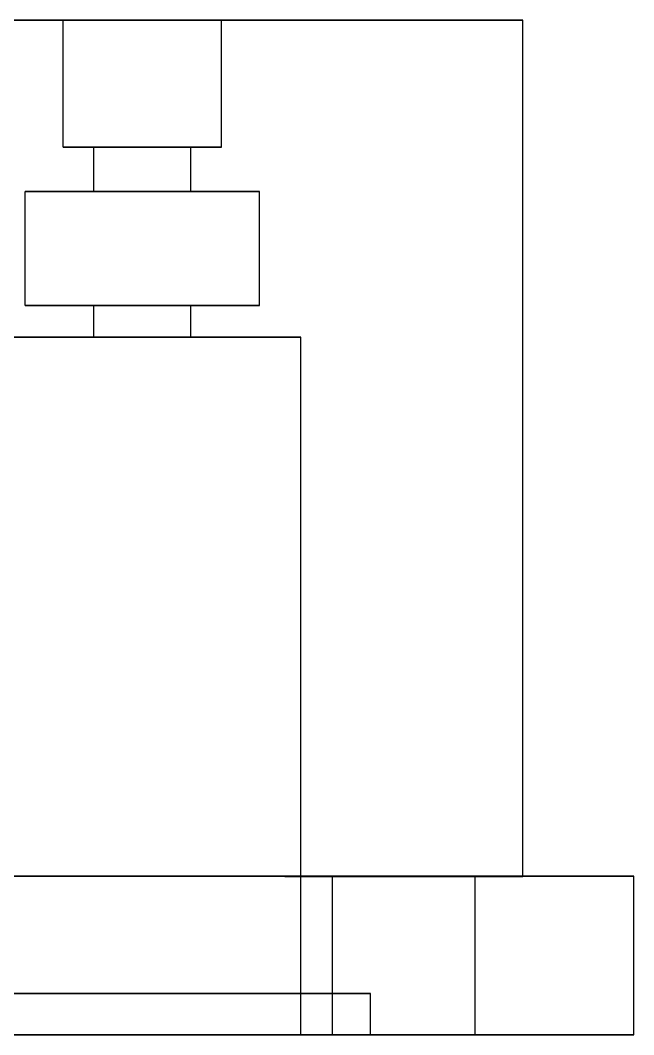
# Model space of a CAD drawing. Header units: millimetres. Extents: x 0 to 266, y -49 to 99.
# Drawn here: x 24.15 to 43.5, y 0 to 32 of the extents above; entities that cross this region are included whole.
import ezdxf

# ---------------------------------------------------------------- set-up
doc = ezdxf.new("R2010")
doc.units = ezdxf.units.MM
doc.layers.add('FRONT_HIDDEN', color=8, linetype='CONTINUOUS')
doc.layers.add('FRONT_VISIBLE', color=7, linetype='Continuous')

msp = doc.modelspace()

# ---------------------------------------------------------------- linework, layer by layer
at = {"layer": 'FRONT_HIDDEN'}
for points in [[(40, 32), (38.957, 32), (37.913, 32), (36.87, 32), (35.826, 32), (34.783, 32), (33.739, 32), (32.696, 32), (31.652, 32), (30.609, 32), (29.565, 32), (28.522, 32), (27.478, 32), (26.435, 32), (25.391, 32), (24.348, 32), (23.304, 32), (22.261, 32), (21.217, 32), (20.174, 32), (19.13, 32), (18.087, 32), (17.043, 32), (16, 32)], [(30.5, 32), (30.283, 32), (30.065, 32), (29.848, 32), (29.63, 32), (29.413, 32), (29.196, 32), (28.978, 32), (28.761, 32), (28.543, 32), (28.326, 32), (28.109, 32), (27.891, 32), (27.674, 32), (27.457, 32), (27.239, 32), (27.022, 32), (26.804, 32), (26.587, 32), (26.37, 32), (26.152, 32), (25.935, 32), (25.717, 32), (25.5, 32)], [(25.5, 32), (25.717, 32), (25.935, 32), (26.152, 32), (26.37, 32), (26.587, 32), (26.804, 32), (27.022, 32), (27.239, 32), (27.457, 32), (27.674, 32), (27.891, 32), (28.109, 32), (28.326, 32), (28.543, 32), (28.761, 32), (28.978, 32), (29.196, 32), (29.413, 32), (29.63, 32), (29.848, 32), (30.065, 32), (30.283, 32), (30.5, 32)], [(25.5, 28), (25.5, 32)], [(30.5, 28), (30.5, 32)], [(30.5, 28), (30.283, 28), (30.065, 28), (29.848, 28), (29.63, 28), (29.413, 28), (29.196, 28), (28.978, 28), (28.761, 28), (28.543, 28), (28.326, 28), (28.109, 28), (27.891, 28), (27.674, 28), (27.457, 28), (27.239, 28), (27.022, 28), (26.804, 28), (26.587, 28), (26.37, 28), (26.152, 28), (25.935, 28), (25.717, 28), (25.5, 28)], [(25.5, 28), (25.717, 28), (25.935, 28), (26.152, 28), (26.37, 28), (26.587, 28), (26.804, 28), (27.022, 28), (27.239, 28), (27.457, 28), (27.674, 28), (27.891, 28), (28.109, 28), (28.326, 28), (28.543, 28), (28.761, 28), (28.978, 28), (29.196, 28), (29.413, 28), (29.63, 28), (29.848, 28), (30.065, 28), (30.283, 28), (30.5, 28)], [(29.525, 28), (29.392, 28), (29.26, 28), (29.127, 28), (28.995, 28), (28.862, 28), (28.729, 28), (28.597, 28), (28.464, 28), (28.332, 28), (28.199, 28), (28.066, 28), (27.934, 28), (27.801, 28), (27.668, 28), (27.536, 28), (27.403, 28), (27.271, 28), (27.138, 28), (27.005, 28), (26.873, 28), (26.74, 28), (26.608, 28), (26.475, 28)], [(26.475, 28), (26.608, 28), (26.74, 28), (26.873, 28), (27.005, 28), (27.138, 28), (27.271, 28), (27.403, 28), (27.536, 28), (27.668, 28), (27.801, 28), (27.934, 28), (28.066, 28), (28.199, 28), (28.332, 28), (28.464, 28), (28.597, 28), (28.729, 28), (28.862, 28), (28.995, 28), (29.127, 28), (29.26, 28), (29.392, 28), (29.525, 28)], [(26.475, 26.6), (26.475, 28)], [(29.525, 26.6), (29.525, 28)], [(31.7, 26.6), (31.378, 26.6), (31.057, 26.6), (30.735, 26.6), (30.413, 26.6), (30.091, 26.6), (29.77, 26.6), (29.448, 26.6), (29.126, 26.6), (28.804, 26.6), (28.483, 26.6), (28.161, 26.6), (27.839, 26.6), (27.517, 26.6), (27.196, 26.6), (26.874, 26.6), (26.552, 26.6), (26.23, 26.6), (25.909, 26.6), (25.587, 26.6), (25.265, 26.6), (24.943, 26.6), (24.622, 26.6), (24.3, 26.6)], [(24.3, 26.6), (24.622, 26.6), (24.943, 26.6), (25.265, 26.6), (25.587, 26.6), (25.909, 26.6), (26.23, 26.6), (26.552, 26.6), (26.874, 26.6), (27.196, 26.6), (27.517, 26.6), (27.839, 26.6), (28.161, 26.6), (28.483, 26.6), (28.804, 26.6), (29.126, 26.6), (29.448, 26.6), (29.77, 26.6), (30.091, 26.6), (30.413, 26.6), (30.735, 26.6), (31.057, 26.6), (31.378, 26.6), (31.7, 26.6)], [(24.3, 23), (24.3, 26.6)], [(29.525, 26.6), (29.392, 26.6), (29.26, 26.6), (29.127, 26.6), (28.995, 26.6), (28.862, 26.6), (28.729, 26.6), (28.597, 26.6), (28.464, 26.6), (28.332, 26.6), (28.199, 26.6), (28.066, 26.6), (27.934, 26.6), (27.801, 26.6), (27.668, 26.6), (27.536, 26.6), (27.403, 26.6), (27.271, 26.6), (27.138, 26.6), (27.005, 26.6), (26.873, 26.6), (26.74, 26.6), (26.608, 26.6), (26.475, 26.6)], [(26.475, 26.6), (26.608, 26.6), (26.74, 26.6), (26.873, 26.6), (27.005, 26.6), (27.138, 26.6), (27.271, 26.6), (27.403, 26.6), (27.536, 26.6), (27.668, 26.6), (27.801, 26.6), (27.934, 26.6), (28.066, 26.6), (28.199, 26.6), (28.332, 26.6), (28.464, 26.6), (28.597, 26.6), (28.729, 26.6), (28.862, 26.6), (28.995, 26.6), (29.127, 26.6), (29.26, 26.6), (29.392, 26.6), (29.525, 26.6)], [(31.7, 23), (31.7, 26.6)], [(31.7, 23), (31.378, 23), (31.057, 23), (30.735, 23), (30.413, 23), (30.091, 23), (29.77, 23), (29.448, 23), (29.126, 23), (28.804, 23), (28.483, 23), (28.161, 23), (27.839, 23), (27.517, 23), (27.196, 23), (26.874, 23), (26.552, 23), (26.23, 23), (25.909, 23), (25.587, 23), (25.265, 23), (24.943, 23), (24.622, 23), (24.3, 23)], [(24.3, 23), (24.622, 23), (24.943, 23), (25.265, 23), (25.587, 23), (25.909, 23), (26.23, 23), (26.552, 23), (26.874, 23), (27.196, 23), (27.517, 23), (27.839, 23), (28.161, 23), (28.483, 23), (28.804, 23), (29.126, 23), (29.448, 23), (29.77, 23), (30.091, 23), (30.413, 23), (30.735, 23), (31.057, 23), (31.378, 23), (31.7, 23)], [(29.525, 23), (29.392, 23), (29.26, 23), (29.127, 23), (28.995, 23), (28.862, 23), (28.729, 23), (28.597, 23), (28.464, 23), (28.332, 23), (28.199, 23), (28.066, 23), (27.934, 23), (27.801, 23), (27.668, 23), (27.536, 23), (27.403, 23), (27.271, 23), (27.138, 23), (27.005, 23), (26.873, 23), (26.74, 23), (26.608, 23), (26.475, 23)], [(26.475, 23), (26.608, 23), (26.74, 23), (26.873, 23), (27.005, 23), (27.138, 23), (27.271, 23), (27.403, 23), (27.536, 23), (27.668, 23), (27.801, 23), (27.934, 23), (28.066, 23), (28.199, 23), (28.332, 23), (28.464, 23), (28.597, 23), (28.729, 23), (28.862, 23), (28.995, 23), (29.127, 23), (29.26, 23), (29.392, 23), (29.525, 23)], [(26.475, 22), (26.475, 23)], [(29.525, 22), (29.525, 23)], [(33, 22), (32.565, 22), (32.13, 22), (31.696, 22), (31.261, 22), (30.826, 22), (30.391, 22), (29.957, 22), (29.522, 22), (29.087, 22), (28.652, 22), (28.217, 22), (27.783, 22), (27.348, 22), (26.913, 22), (26.478, 22), (26.043, 22), (25.609, 22), (25.174, 22), (24.739, 22), (24.304, 22), (23.87, 22), (23.435, 22), (23, 22)], [(23, 22), (23.435, 22), (23.87, 22), (24.304, 22), (24.739, 22), (25.174, 22), (25.609, 22), (26.043, 22), (26.478, 22), (26.913, 22), (27.348, 22), (27.783, 22), (28.217, 22), (28.652, 22), (29.087, 22), (29.522, 22), (29.957, 22), (30.391, 22), (30.826, 22), (31.261, 22), (31.696, 22), (32.13, 22), (32.565, 22), (33, 22)], [(29.525, 22), (29.392, 22), (29.26, 22), (29.127, 22), (28.995, 22), (28.862, 22), (28.729, 22), (28.597, 22), (28.464, 22), (28.332, 22), (28.199, 22), (28.066, 22), (27.934, 22), (27.801, 22), (27.668, 22), (27.536, 22), (27.403, 22), (27.271, 22), (27.138, 22), (27.005, 22), (26.873, 22), (26.74, 22), (26.608, 22), (26.475, 22)], [(26.475, 22), (26.608, 22), (26.74, 22), (26.873, 22), (27.005, 22), (27.138, 22), (27.271, 22), (27.403, 22), (27.536, 22), (27.668, 22), (27.801, 22), (27.934, 22), (28.066, 22), (28.199, 22), (28.332, 22), (28.464, 22), (28.597, 22), (28.729, 22), (28.862, 22), (28.995, 22), (29.127, 22), (29.26, 22), (29.392, 22), (29.525, 22)], [(33, 0), (33, 22)], [(19.056, 5), (19.966, 5), (20.877, 5), (21.788, 5), (22.698, 5), (23.609, 5), (24.519, 5), (25.43, 5), (26.341, 5), (27.251, 5), (28.162, 5), (29.073, 5), (29.983, 5), (30.894, 5), (31.804, 5), (32.715, 5), (33.626, 5), (34.536, 5), (35.447, 5), (36.358, 5), (37.268, 5), (38.179, 5), (39.089, 5), (40, 5)], [(40, 5), (39.089, 5), (38.179, 5), (37.268, 5), (36.358, 5), (35.447, 5), (34.536, 5), (33.626, 5), (32.715, 5), (31.804, 5), (30.894, 5), (29.983, 5), (29.073, 5), (28.162, 5), (27.251, 5), (26.341, 5), (25.43, 5), (24.519, 5), (23.609, 5), (22.698, 5), (21.788, 5), (20.877, 5), (19.966, 5), (19.056, 5)], [(19.31, 5), (20.066, 5), (20.821, 5), (21.577, 5), (22.333, 5), (23.088, 5), (23.844, 5), (24.6, 5), (25.355, 5), (26.111, 5), (26.867, 5), (27.622, 5), (28.378, 5), (29.133, 5), (29.889, 5), (30.645, 5), (31.4, 5), (32.156, 5), (32.912, 5), (33.667, 5), (34.423, 5), (35.179, 5), (35.934, 5), (36.69, 5)], [(40, 5), (39.674, 5), (39.348, 5), (39.022, 5), (38.696, 5), (38.37, 5), (38.043, 5), (37.717, 5), (37.391, 5), (37.065, 5), (36.739, 5), (36.413, 5), (36.087, 5), (35.761, 5), (35.435, 5), (35.109, 5), (34.783, 5), (34.457, 5), (34.13, 5), (33.804, 5), (33.478, 5), (33.152, 5), (32.826, 5), (32.5, 5)], [(32.5, 5), (32.682, 5), (32.864, 5), (33.046, 5), (33.229, 5), (33.411, 5), (33.593, 5), (33.775, 5), (33.957, 5), (34.139, 5), (34.322, 5), (34.504, 5), (34.686, 5), (34.868, 5), (35.05, 5), (35.232, 5), (35.415, 5), (35.597, 5), (35.779, 5), (35.961, 5), (36.143, 5), (36.325, 5), (36.508, 5), (36.69, 5)], [(36.69, 5), (36.508, 5), (36.325, 5), (36.143, 5), (35.961, 5), (35.779, 5), (35.597, 5), (35.415, 5), (35.232, 5), (35.05, 5), (34.868, 5), (34.686, 5), (34.504, 5), (34.322, 5), (34.139, 5), (33.957, 5), (33.775, 5), (33.593, 5), (33.411, 5), (33.229, 5), (33.046, 5), (32.864, 5), (32.682, 5), (32.5, 5)], [(32.5, 5), (32.682, 5), (32.864, 5), (33.046, 5), (33.229, 5), (33.411, 5), (33.593, 5), (33.775, 5), (33.957, 5), (34.139, 5), (34.322, 5), (34.504, 5), (34.686, 5), (34.868, 5), (35.05, 5), (35.232, 5), (35.415, 5), (35.597, 5), (35.779, 5), (35.961, 5), (36.143, 5), (36.325, 5), (36.508, 5), (36.69, 5)], [(32.5, 4.99), (32.5, 5)], [(32.5, 4.99), (32.5, 5)], [(40, 4.99), (39.674, 4.99), (39.348, 4.99), (39.022, 4.99), (38.696, 4.99), (38.37, 4.99), (38.043, 4.99), (37.717, 4.99), (37.391, 4.99), (37.065, 4.99), (36.739, 4.99), (36.413, 4.99), (36.087, 4.99), (35.761, 4.99), (35.435, 4.99), (35.109, 4.99), (34.783, 4.99), (34.457, 4.99), (34.13, 4.99), (33.804, 4.99), (33.478, 4.99), (33.152, 4.99), (32.826, 4.99), (32.5, 4.99)], [(32.5, 4.99), (32.682, 4.99), (32.864, 4.99), (33.046, 4.99), (33.229, 4.99), (33.411, 4.99), (33.593, 4.99), (33.775, 4.99), (33.957, 4.99), (34.139, 4.99), (34.322, 4.99), (34.504, 4.99), (34.686, 4.99), (34.868, 4.99), (35.05, 4.99), (35.232, 4.99), (35.415, 4.99), (35.597, 4.99), (35.779, 4.99), (35.961, 4.99), (36.143, 4.99), (36.325, 4.99), (36.508, 4.99), (36.69, 4.99)], [(36.69, 4.99), (36.508, 4.99), (36.325, 4.99), (36.143, 4.99), (35.961, 4.99), (35.779, 4.99), (35.597, 4.99), (35.415, 4.99), (35.232, 4.99), (35.05, 4.99), (34.868, 4.99), (34.686, 4.99), (34.504, 4.99), (34.322, 4.99), (34.139, 4.99), (33.957, 4.99), (33.775, 4.99), (33.593, 4.99), (33.411, 4.99), (33.229, 4.99), (33.046, 4.99), (32.864, 4.99), (32.682, 4.99), (32.5, 4.99)], [(32.5, 4.99), (32.826, 4.99), (33.152, 4.99), (33.478, 4.99), (33.804, 4.99), (34.13, 4.99), (34.457, 4.99), (34.783, 4.99), (35.109, 4.99), (35.435, 4.99), (35.761, 4.99), (36.087, 4.99), (36.413, 4.99), (36.739, 4.99), (37.065, 4.99), (37.391, 4.99), (37.717, 4.99), (38.043, 4.99), (38.37, 4.99), (38.696, 4.99), (39.022, 4.99), (39.348, 4.99), (39.674, 4.99), (40, 4.99)], [(38.5, 4.99), (38.304, 4.99), (38.109, 4.99), (37.913, 4.99), (37.717, 4.99), (37.522, 4.99), (37.326, 4.99), (37.13, 4.99), (36.935, 4.99), (36.739, 4.99), (36.543, 4.99), (36.348, 4.99), (36.152, 4.99), (35.957, 4.99), (35.761, 4.99), (35.565, 4.99), (35.37, 4.99), (35.174, 4.99), (34.978, 4.99), (34.783, 4.99), (34.587, 4.99), (34.391, 4.99), (34.196, 4.99), (34, 4.99)], [(34, 4.99), (34.196, 4.99), (34.391, 4.99), (34.587, 4.99), (34.783, 4.99), (34.978, 4.99), (35.174, 4.99), (35.37, 4.99), (35.565, 4.99), (35.761, 4.99), (35.957, 4.99), (36.152, 4.99), (36.348, 4.99), (36.543, 4.99), (36.739, 4.99), (36.935, 4.99), (37.13, 4.99), (37.326, 4.99), (37.522, 4.99), (37.717, 4.99), (37.913, 4.99), (38.109, 4.99), (38.304, 4.99), (38.5, 4.99)], [(38.5, 4.99), (38.304, 4.99), (38.109, 4.99), (37.913, 4.99), (37.717, 4.99), (37.522, 4.99), (37.326, 4.99), (37.13, 4.99), (36.935, 4.99), (36.739, 4.99), (36.543, 4.99), (36.348, 4.99), (36.152, 4.99), (35.957, 4.99), (35.761, 4.99), (35.565, 4.99), (35.37, 4.99), (35.174, 4.99), (34.978, 4.99), (34.783, 4.99), (34.587, 4.99), (34.391, 4.99), (34.196, 4.99), (34, 4.99)], [(34, 4.99), (34.117, 4.99), (34.234, 4.99), (34.351, 4.99), (34.468, 4.99), (34.585, 4.99), (34.702, 4.99), (34.819, 4.99), (34.936, 4.99), (35.053, 4.99), (35.169, 4.99), (35.286, 4.99), (35.403, 4.99), (35.52, 4.99), (35.637, 4.99), (35.754, 4.99), (35.871, 4.99), (35.988, 4.99), (36.105, 4.99), (36.222, 4.99), (36.339, 4.99), (36.456, 4.99), (36.573, 4.99), (36.69, 4.99)], [(34, 0), (34, 4.99)], [(34, 0), (34, 4.99)], [(36.69, 4.99), (36.69, 5)], [(39.255, 4.99), (39.144, 4.99), (39.032, 4.99), (38.921, 4.99), (38.809, 4.99), (38.698, 4.99), (38.586, 4.99), (38.474, 4.99), (38.363, 4.99), (38.251, 4.99), (38.14, 4.99), (38.028, 4.99), (37.917, 4.99), (37.805, 4.99), (37.694, 4.99), (37.582, 4.99), (37.471, 4.99), (37.359, 4.99), (37.248, 4.99), (37.136, 4.99), (37.024, 4.99), (36.913, 4.99), (36.801, 4.99), (36.69, 4.99)], [(38.5, 0), (38.5, 4.99)], [(38.5, 0), (38.5, 4.99)], [(39.255, 4.99), (39.255, 5)], [(39.255, 5), (39.288, 5), (39.32, 5), (39.352, 5), (39.385, 5), (39.417, 5), (39.45, 5), (39.482, 5), (39.514, 5), (39.547, 5), (39.579, 5), (39.611, 5), (39.644, 5), (39.676, 5), (39.709, 5), (39.741, 5), (39.773, 5), (39.806, 5), (39.838, 5), (39.87, 5), (39.903, 5), (39.935, 5), (39.968, 5), (40, 5)], [(39.255, 5), (39.44, 5), (39.624, 5), (39.809, 5), (39.994, 5), (40.178, 5), (40.363, 5), (40.547, 5), (40.732, 5), (40.916, 5), (41.101, 5), (41.285, 5), (41.47, 5), (41.654, 5), (41.839, 5), (42.024, 5), (42.208, 5), (42.393, 5), (42.577, 5), (42.762, 5), (42.946, 5), (43.131, 5), (43.315, 5), (43.5, 5)], [(39.255, 5), (39.288, 5), (39.32, 5), (39.352, 5), (39.385, 5), (39.417, 5), (39.45, 5), (39.482, 5), (39.514, 5), (39.547, 5), (39.579, 5), (39.611, 5), (39.644, 5), (39.676, 5), (39.709, 5), (39.741, 5), (39.773, 5), (39.806, 5), (39.838, 5), (39.87, 5), (39.903, 5), (39.935, 5), (39.968, 5), (40, 5)], [(40, 5), (39.968, 5), (39.935, 5), (39.903, 5), (39.87, 5), (39.838, 5), (39.806, 5), (39.773, 5), (39.741, 5), (39.709, 5), (39.676, 5), (39.644, 5), (39.611, 5), (39.579, 5), (39.547, 5), (39.514, 5), (39.482, 5), (39.45, 5), (39.417, 5), (39.385, 5), (39.352, 5), (39.32, 5), (39.288, 5), (39.255, 5)], [(39.255, 4.99), (39.288, 4.99), (39.32, 4.99), (39.352, 4.99), (39.385, 4.99), (39.417, 4.99), (39.45, 4.99), (39.482, 4.99), (39.514, 4.99), (39.547, 4.99), (39.579, 4.99), (39.611, 4.99), (39.644, 4.99), (39.676, 4.99), (39.709, 4.99), (39.741, 4.99), (39.773, 4.99), (39.806, 4.99), (39.838, 4.99), (39.87, 4.99), (39.903, 4.99), (39.935, 4.99), (39.968, 4.99), (40, 4.99)], [(40, 4.99), (39.968, 4.99), (39.935, 4.99), (39.903, 4.99), (39.87, 4.99), (39.838, 4.99), (39.806, 4.99), (39.773, 4.99), (39.741, 4.99), (39.709, 4.99), (39.676, 4.99), (39.644, 4.99), (39.611, 4.99), (39.579, 4.99), (39.547, 4.99), (39.514, 4.99), (39.482, 4.99), (39.45, 4.99), (39.417, 4.99), (39.385, 4.99), (39.352, 4.99), (39.32, 4.99), (39.288, 4.99), (39.255, 4.99)], [(40, 4.99), (40, 5)], [(40, 4.99), (40, 5)], [(43.5, 0), (43.5, 5)], [(35.2, 1.3), (34.574, 1.3), (33.948, 1.3), (33.322, 1.3), (32.696, 1.3), (32.07, 1.3), (31.443, 1.3), (30.817, 1.3), (30.191, 1.3), (29.565, 1.3), (28.939, 1.3), (28.313, 1.3), (27.687, 1.3), (27.061, 1.3), (26.435, 1.3), (25.809, 1.3), (25.183, 1.3), (24.557, 1.3), (23.93, 1.3), (23.304, 1.3), (22.678, 1.3), (22.052, 1.3), (21.426, 1.3), (20.8, 1.3)], [(20.8, 1.3), (21.426, 1.3), (22.052, 1.3), (22.678, 1.3), (23.304, 1.3), (23.93, 1.3), (24.557, 1.3), (25.183, 1.3), (25.809, 1.3), (26.435, 1.3), (27.061, 1.3), (27.687, 1.3), (28.313, 1.3), (28.939, 1.3), (29.565, 1.3), (30.191, 1.3), (30.817, 1.3), (31.443, 1.3), (32.07, 1.3), (32.696, 1.3), (33.322, 1.3), (33.948, 1.3), (34.574, 1.3), (35.2, 1.3)], [(34, 1.3), (33.478, 1.3), (32.957, 1.3), (32.435, 1.3), (31.913, 1.3), (31.391, 1.3), (30.87, 1.3), (30.348, 1.3), (29.826, 1.3), (29.304, 1.3), (28.783, 1.3), (28.261, 1.3), (27.739, 1.3), (27.217, 1.3), (26.696, 1.3), (26.174, 1.3), (25.652, 1.3), (25.13, 1.3), (24.609, 1.3), (24.087, 1.3), (23.565, 1.3), (23.043, 1.3), (22.522, 1.3), (22, 1.3)], [(22, 1.3), (22.522, 1.3), (23.043, 1.3), (23.565, 1.3), (24.087, 1.3), (24.609, 1.3), (25.13, 1.3), (25.652, 1.3), (26.174, 1.3), (26.696, 1.3), (27.217, 1.3), (27.739, 1.3), (28.261, 1.3), (28.783, 1.3), (29.304, 1.3), (29.826, 1.3), (30.348, 1.3), (30.87, 1.3), (31.391, 1.3), (31.913, 1.3), (32.435, 1.3), (32.957, 1.3), (33.478, 1.3), (34, 1.3)], [(34, 0), (34, 1.3)], [(35.2, 0), (35.2, 1.3)], [(43.5, 0), (42.443, 0), (41.385, 0), (40.328, 0), (39.271, 0), (38.214, 0), (37.156, 0), (36.099, 0), (35.042, 0), (33.985, 0), (32.927, 0), (31.87, 0), (30.813, 0), (29.756, 0), (28.698, 0), (27.641, 0), (26.584, 0), (25.527, 0), (24.469, 0), (23.412, 0), (22.355, 0), (21.298, 0), (20.24, 0), (19.183, 0)], [(35.2, 0), (34.574, 0), (33.948, 0), (33.322, 0), (32.696, 0), (32.07, 0), (31.443, 0), (30.817, 0), (30.191, 0), (29.565, 0), (28.939, 0), (28.313, 0), (27.687, 0), (27.061, 0), (26.435, 0), (25.809, 0), (25.183, 0), (24.557, 0), (23.93, 0), (23.304, 0), (22.678, 0), (22.052, 0), (21.426, 0), (20.8, 0)], [(20.8, 0), (21.426, 0), (22.052, 0), (22.678, 0), (23.304, 0), (23.93, 0), (24.557, 0), (25.183, 0), (25.809, 0), (26.435, 0), (27.061, 0), (27.687, 0), (28.313, 0), (28.939, 0), (29.565, 0), (30.191, 0), (30.817, 0), (31.443, 0), (32.07, 0), (32.696, 0), (33.322, 0), (33.948, 0), (34.574, 0), (35.2, 0)], [(34, 0), (33.478, 0), (32.957, 0), (32.435, 0), (31.913, 0), (31.391, 0), (30.87, 0), (30.348, 0), (29.826, 0), (29.304, 0), (28.783, 0), (28.261, 0), (27.739, 0), (27.217, 0), (26.696, 0), (26.174, 0), (25.652, 0), (25.13, 0), (24.609, 0), (24.087, 0), (23.565, 0), (23.043, 0), (22.522, 0), (22, 0)], [(22, 0), (22.522, 0), (23.043, 0), (23.565, 0), (24.087, 0), (24.609, 0), (25.13, 0), (25.652, 0), (26.174, 0), (26.696, 0), (27.217, 0), (27.739, 0), (28.261, 0), (28.783, 0), (29.304, 0), (29.826, 0), (30.348, 0), (30.87, 0), (31.391, 0), (31.913, 0), (32.435, 0), (32.957, 0), (33.478, 0), (34, 0)], [(33, 0), (32.565, 0), (32.13, 0), (31.696, 0), (31.261, 0), (30.826, 0), (30.391, 0), (29.957, 0), (29.522, 0), (29.087, 0), (28.652, 0), (28.217, 0), (27.783, 0), (27.348, 0), (26.913, 0), (26.478, 0), (26.043, 0), (25.609, 0), (25.174, 0), (24.739, 0), (24.304, 0), (23.87, 0), (23.435, 0), (23, 0)], [(23, 0), (23.435, 0), (23.87, 0), (24.304, 0), (24.739, 0), (25.174, 0), (25.609, 0), (26.043, 0), (26.478, 0), (26.913, 0), (27.348, 0), (27.783, 0), (28.217, 0), (28.652, 0), (29.087, 0), (29.522, 0), (29.957, 0), (30.391, 0), (30.826, 0), (31.261, 0), (31.696, 0), (32.13, 0), (32.565, 0), (33, 0)], [(38.5, 0), (38.304, 0), (38.109, 0), (37.913, 0), (37.717, 0), (37.522, 0), (37.326, 0), (37.13, 0), (36.935, 0), (36.739, 0), (36.543, 0), (36.348, 0), (36.152, 0), (35.957, 0), (35.761, 0), (35.565, 0), (35.37, 0), (35.174, 0), (34.978, 0), (34.783, 0), (34.587, 0), (34.391, 0), (34.196, 0), (34, 0)], [(34, 0), (34.196, 0), (34.391, 0), (34.587, 0), (34.783, 0), (34.978, 0), (35.174, 0), (35.37, 0), (35.565, 0), (35.761, 0), (35.957, 0), (36.152, 0), (36.348, 0), (36.543, 0), (36.739, 0), (36.935, 0), (37.13, 0), (37.326, 0), (37.522, 0), (37.717, 0), (37.913, 0), (38.109, 0), (38.304, 0), (38.5, 0)], [(38.5, 0), (38.304, 0), (38.109, 0), (37.913, 0), (37.717, 0), (37.522, 0), (37.326, 0), (37.13, 0), (36.935, 0), (36.739, 0), (36.543, 0), (36.348, 0), (36.152, 0), (35.957, 0), (35.761, 0), (35.565, 0), (35.37, 0), (35.174, 0), (34.978, 0), (34.783, 0), (34.587, 0), (34.391, 0), (34.196, 0), (34, 0)], [(34, 0), (34.196, 0), (34.391, 0), (34.587, 0), (34.783, 0), (34.978, 0), (35.174, 0), (35.37, 0), (35.565, 0), (35.761, 0), (35.957, 0), (36.152, 0), (36.348, 0), (36.543, 0), (36.739, 0), (36.935, 0), (37.13, 0), (37.326, 0), (37.522, 0), (37.717, 0), (37.913, 0), (38.109, 0), (38.304, 0), (38.5, 0)]]:
    msp.add_lwpolyline(points, dxfattribs=at)
at = {"layer": 'FRONT_VISIBLE'}
for points in [[(16, 32), (17.043, 32), (18.087, 32), (19.13, 32), (20.174, 32), (21.217, 32), (22.261, 32), (23.304, 32), (24.348, 32), (25.391, 32), (26.435, 32), (27.478, 32), (28.522, 32), (29.565, 32), (30.609, 32), (31.652, 32), (32.696, 32), (33.739, 32), (34.783, 32), (35.826, 32), (36.87, 32), (37.913, 32), (38.957, 32), (40, 32)], [(40, 5), (40, 32)], [(36.69, 5), (35.934, 5), (35.179, 5), (34.423, 5), (33.667, 5), (32.912, 5), (32.156, 5), (31.4, 5), (30.645, 5), (29.889, 5), (29.133, 5), (28.378, 5), (27.622, 5), (26.867, 5), (26.111, 5), (25.355, 5), (24.6, 5), (23.844, 5), (23.088, 5), (22.333, 5), (21.577, 5), (20.821, 5), (20.066, 5), (19.31, 5)], [(36.69, 4.99), (36.69, 5)], [(36.69, 5), (36.801, 5), (36.913, 5), (37.024, 5), (37.136, 5), (37.248, 5), (37.359, 5), (37.471, 5), (37.582, 5), (37.694, 5), (37.805, 5), (37.917, 5), (38.028, 5), (38.14, 5), (38.251, 5), (38.363, 5), (38.474, 5), (38.586, 5), (38.698, 5), (38.809, 5), (38.921, 5), (39.032, 5), (39.144, 5), (39.255, 5)], [(36.69, 4.99), (36.801, 4.99), (36.913, 4.99), (37.024, 4.99), (37.136, 4.99), (37.248, 4.99), (37.359, 4.99), (37.471, 4.99), (37.582, 4.99), (37.694, 4.99), (37.805, 4.99), (37.917, 4.99), (38.028, 4.99), (38.14, 4.99), (38.251, 4.99), (38.363, 4.99), (38.474, 4.99), (38.586, 4.99), (38.698, 4.99), (38.809, 4.99), (38.921, 4.99), (39.032, 4.99), (39.144, 4.99), (39.255, 4.99)], [(36.69, 4.99), (36.768, 4.99), (36.847, 4.99), (36.926, 4.99), (37.005, 4.99), (37.083, 4.99), (37.162, 4.99), (37.241, 4.99), (37.319, 4.99), (37.398, 4.99), (37.477, 4.99), (37.556, 4.99), (37.634, 4.99), (37.713, 4.99), (37.792, 4.99), (37.87, 4.99), (37.949, 4.99), (38.028, 4.99), (38.106, 4.99), (38.185, 4.99), (38.264, 4.99), (38.343, 4.99), (38.421, 4.99), (38.5, 4.99)], [(39.255, 4.99), (39.255, 5)], [(43.5, 5), (43.315, 5), (43.131, 5), (42.946, 5), (42.762, 5), (42.577, 5), (42.393, 5), (42.208, 5), (42.024, 5), (41.839, 5), (41.654, 5), (41.47, 5), (41.285, 5), (41.101, 5), (40.916, 5), (40.732, 5), (40.547, 5), (40.363, 5), (40.178, 5), (39.994, 5), (39.809, 5), (39.624, 5), (39.44, 5), (39.255, 5)], [(43.5, 0), (43.5, 5)], [(9.67, 0), (11.141, 0), (12.611, 0), (14.082, 0), (15.553, 0), (17.024, 0), (18.495, 0), (19.966, 0), (21.437, 0), (22.908, 0), (24.379, 0), (25.849, 0), (27.32, 0), (28.791, 0), (30.262, 0), (31.733, 0), (33.204, 0), (34.675, 0), (36.146, 0), (37.616, 0), (39.087, 0), (40.558, 0), (42.029, 0), (43.5, 0)]]:
    msp.add_lwpolyline(points, dxfattribs=at)

doc.saveas('drawing.dxf')
